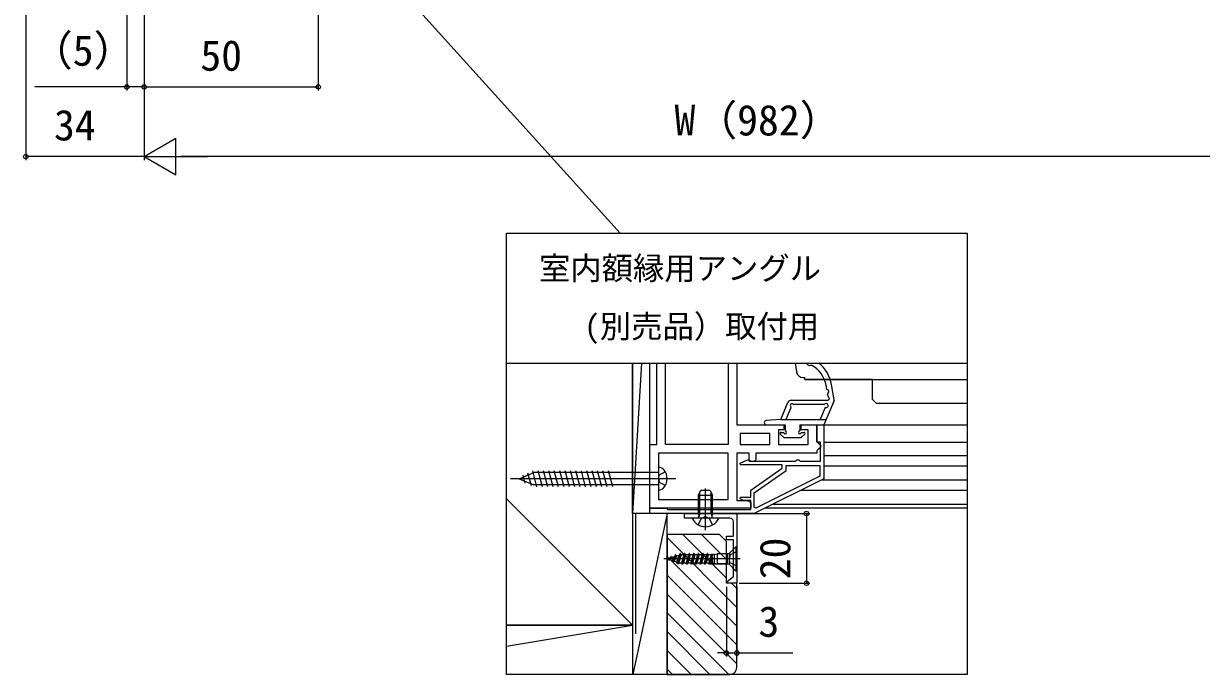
# Model space of a CAD drawing. Units: millimetres, scale not verified. Extents: x -525 to 525, y -783 to 779.
# Drawn here: x -213.6 to 124.6, y -121.5 to 65.3 of the extents above; entities that cross this region are included whole.
import ezdxf
from ezdxf.enums import TextEntityAlignment as Align

# ---------------------------------------------------------------- set-up
doc = ezdxf.new("R2010")
doc.units = ezdxf.units.MM
doc.header["$LTSCALE"] = 4
for name, color, linetype in [('0-1_USER1', 3, 'Continuous'), ('0-2_YKK_11', 7, 'Continuous'), ('0-3_YKK_11E', 7, 'Continuous'), ('0-4_YKK_12', 2, 'Continuous'), ('0-5_YKK_13', 4, 'Continuous'), ('0-7_YKK_D', 6, 'Continuous'), ('0-9_YSS_K', 3, 'Continuous')]:
    doc.layers.add(name, color=color, linetype=linetype)
doc.styles.add('ＭＳ ゴシック', font='')
doc.styles.get('ＭＳ ゴシック').set_extended_font_data('MS Gothic')

msp = doc.modelspace()

# ---------------------------------------------------------------- linework, layer by layer
at = {"layer": '0-2_YKK_11'}
for points in [[(-8.812, -32.15), (-8.812, -49.811), (4.688, -49.811), (4.688, -51.311), (3.188, -51.311), (3.188, -55.511), (11.688, -55.511), (11.688, -51.311), (9.688, -51.311), (9.688, -49.811), (14.188, -49.811), (14.188, -54.611), (14.688, -55.111), (15.188, -55.611), (15.188, -56.311), (14.688, -56.811), (14.188, -57.311), (14.188, -58.011), (-3.312, -58.011), (-3.312, -59.911), (-3.812, -60.411), (-4.812, -60.411), (-5.312, -59.911), (-5.312, -58.011), (-8.812, -58.011), (-8.812, -71.611), (-5.812, -71.611), (-4.812, -72.111), (-4.812, -73.811), (-33.812, -73.811), (-33.812, -55.511), (-31.812, -55.511), (-31.812, -32.15)], [(-11.312, -32.15), (-11.312, -55.511), (-29.312, -55.511), (-29.312, -32.15)], [(-10.811, -76.611), (-23.811, -76.611), (-23.811, -75.311), (-8.811, -75.311)], [(-8.811, -75.311), (-8.811, -95.311), (-11.375, -95.311), (-11.559, -94.806), (-9.811, -93.34), (-9.811, -82.811), (-11.811, -82.811), (-11.811, -81.811), (-9.811, -81.811), (-9.811, -77.611)]]:
    msp.add_lwpolyline(points, dxfattribs=at)
for points in [[(-3.812, -75.311), (-33.812, -75.311), (-33.812, -73.811), (-29.012, -73.811), (-28.818, -73.961), (-28.624, -74.111), (-4.812, -74.111), (-4.812, -71.611), (-6.899, -71.611), (-7.852, -71.061), (-7.731, -70.611), (-4.812, -70.611), (-4.812, -68.611), (4.188, -62.311), (4.188, -61.311), (-7.751, -61.311), (-7.849, -60.828), (-5.728, -59.935), (-5.329, -60.111), (-5.046, -60.311), (7.988, -60.311), (8.188, -60.111), (8.388, -59.911), (8.988, -59.911), (9.188, -60.111), (9.388, -60.311), (15.188, -60.311), (15.188, -54.811), (14.188, -54.811), (14.188, -49.811), (16.188, -49.811), (16.188, -65.311)], [(-7.812, -55.511), (0.688, -55.511), (0.688, -52.311), (-7.812, -52.311)], [(-31.312, -71.311), (-11.312, -71.311), (-11.312, -58.011), (-31.312, -58.011)], [(14.988, -64.57), (-3.337, -73.732), (-3.812, -73.439), (-3.812, -69.376), (5.388, -62.936), (5.388, -61.511), (14.988, -61.511)]]:
    msp.add_lwpolyline(points, close=True, dxfattribs=at)
msp.add_arc((-10.811, -77.611), 1, 0.00002, 90.00002, dxfattribs=at)
at = {"layer": '0-3_YKK_11E'}
for p, q in [((7.903, -32.15), (8.312, -34.636)), ((10.286, -36.311), (10.688, -36.311))]:
    msp.add_line(p, q, dxfattribs=at)
msp.add_arc((10.286, -34.311), 2, 189.35298, 270, dxfattribs=at)
at = {"layer": '0-4_YKK_12'}
for p, q in [((-42.327, 5.096), (-151.751, 126.163)), ((-74.998, -32.15), (57.375, -32.15)), ((15.888, -49.811), (57.375, -49.811)), ((16.188, -54.811), (57.375, -54.811)), ((16.188, -58.611), (57.375, -58.611)), ((16.188, -61.611), (57.375, -61.611)), ((15.588, -65.611), (57.375, -65.611)), ((9.588, -68.611), (57.375, -68.611)), ((57.375, -73.811), (-0.812, -73.811)), ((1.588, -72.611), (57.375, -72.611))]:
    msp.add_line(p, q, dxfattribs=at)
msp.add_lwpolyline([(-74.998, 5.096), (57.375, 5.096), (57.375, -121.466), (-74.998, -121.466)], close=True, dxfattribs=at)
at = {"layer": '0-5_YKK_13'}
for p, q in [((10.688, -36.811), (10.688, -36.311)), ((30.186, -36.811), (10.688, -36.811)), ((10.688, -36.811), (57.375, -36.811)), ((30.186, -42.615), (30.186, -36.811)), ((17.01, -39.581), (16.835, -38.59)), ((19.184, -42.698), (18.411, -38.312)), ((3.788, -48.311), (5.886, -43.417)), ((6.805, -42.811), (17.288, -42.811)), ((19.164, -42.868), (16.266, -49.629)), ((17.376, -41.661), (17.267, -41.042)), ((31.186, -43.615), (30.186, -42.615)), ((31.186, -43.615), (57.375, -43.615)), ((6.734, -44.993), (5.312, -48.311)), ((16.134, -44.011), (7.555, -44.011)), ((16.471, -45.091), (15.09, -48.311)), ((3.788, -48.311), (-0.355, -48.613)), ((-0.312, -49.811), (5.088, -49.811)), ((3.788, -48.311), (16.831, -48.311)), ((5.088, -49.811), (5.088, -51.611)), ((9.288, -49.811), (9.288, -51.611)), ((9.288, -49.811), (15.991, -49.811)), ((3.676, -52.523), (4.576, -53.423)), ((3.888, -52.011), (4.688, -52.011)), ((4.788, -53.511), (9.588, -53.511)), ((9.688, -52.011), (10.488, -52.011)), ((10.701, -52.523), (9.801, -53.423)), ((-71.312, -65.311), (-67.087, -63.561)), ((-71.312, -65.311), (-67.087, -63.561)), ((-69.565, -66.63), (-70.201, -64.256)), ((-67.818, -67.354), (-68.803, -63.677)), ((-66.196, -67.611), (-67.405, -63.098)), ((-31.312, -63.561), (-67.087, -63.561)), ((-64.643, -67.611), (-65.876, -63.011)), ((-63.09, -67.611), (-64.323, -63.011)), ((-61.537, -67.611), (-62.77, -63.011)), ((-59.984, -67.611), (-61.217, -63.011)), ((-58.432, -67.611), (-59.664, -63.011)), ((-56.879, -67.611), (-58.111, -63.011)), ((-55.326, -67.611), (-56.558, -63.011)), ((-53.773, -67.611), (-55.005, -63.011)), ((-52.22, -67.611), (-53.452, -63.011)), ((-50.667, -67.611), (-51.9, -63.011)), ((-49.114, -67.611), (-50.347, -63.011)), ((-47.561, -67.611), (-48.794, -63.011)), ((-46.008, -67.611), (-47.241, -63.011)), ((-44.455, -67.611), (-45.688, -63.011)), ((-31.312, -62.061), (-31.312, -68.561)), ((-31.312, -65.311), (-31.039, -64.219)), ((-29.319, -63.361), (-31.039, -64.219)), ((-26.312, -65.311), (-73.812, -65.311)), ((-71.312, -65.311), (-67.087, -67.061)), ((-31.312, -67.061), (-67.087, -67.061)), ((-31.312, -65.311), (-31.039, -66.404)), ((-29.319, -67.261), (-31.039, -66.404)), ((-19.816, -70.011), (-19.116, -68.611)), ((-19.816, -75.211), (-19.816, -70.011)), ((-19.816, -70.011), (-15.816, -70.011)), ((-19.437, -75.211), (-19.437, -69.253)), ((-19.116, -68.611), (-16.516, -68.611)), ((-17.816, -80.111), (-17.816, -68.124)), ((-16.516, -68.611), (-15.816, -70.011)), ((-16.195, -75.211), (-16.195, -69.253)), ((-15.816, -75.211), (-15.816, -70.011)), ((-14.22, -76.611), (-21.411, -76.611)), ((-19.866, -78.577), (-18.961, -76.762)), ((-19.816, -75.211), (-15.816, -75.211)), ((-19.816, -75.211), (-19.671, -76.024)), ((-19.437, -75.211), (-19.677, -76.226)), ((-17.816, -76.153), (-18.961, -76.762)), ((-17.816, -76.153), (-16.671, -76.762)), ((-15.766, -78.577), (-16.671, -76.762)), ((-16.195, -75.211), (-15.955, -76.226)), ((-15.816, -75.211), (-15.96, -76.024)), ((-27.711, -87.611), (-28.361, -88.661)), ((-27.611, -87.611), (-28.261, -88.661)), ((-27.447, -87.894), (-28.158, -88.495)), ((-27.611, -87.611), (-27.711, -87.611)), ((-27.611, -87.611), (-27.447, -87.894)), ((-27.447, -87.894), (-26.703, -87.667)), ((-27.317, -88.768), (-26.703, -87.667)), ((-26.411, -87.161), (-27.061, -89.211)), ((-26.961, -89.211), (-26.311, -87.161)), ((-26.122, -87.489), (-26.797, -88.927)), ((-26.311, -87.161), (-26.122, -87.489)), ((-25.405, -87.27), (-26.124, -89.133)), ((-26.122, -87.489), (-25.405, -87.27)), ((-25.761, -89.761), (-25.111, -86.761)), ((-25.011, -86.761), (-25.661, -89.761)), ((-24.809, -87.111), (-25.517, -89.511)), ((-25.011, -86.761), (-24.809, -87.111)), ((-24.013, -87.111), (-24.809, -87.111)), ((-24.013, -87.111), (-24.663, -89.511)), ((-23.811, -86.761), (-24.461, -89.861)), ((-23.711, -86.761), (-24.361, -89.861)), ((-23.509, -87.111), (-24.159, -89.511)), ((-23.711, -86.761), (-23.509, -87.111)), ((-22.713, -87.111), (-23.509, -87.111)), ((-22.713, -87.111), (-23.363, -89.511)), ((-22.511, -86.761), (-23.161, -89.861)), ((-22.411, -86.761), (-23.061, -89.861)), ((-22.209, -87.111), (-22.859, -89.511)), ((-22.411, -86.761), (-22.209, -87.111)), ((-21.413, -87.111), (-22.209, -87.111)), ((-21.413, -87.111), (-22.063, -89.511)), ((-21.211, -86.761), (-21.861, -89.861)), ((-21.111, -86.761), (-21.761, -89.861)), ((-20.909, -87.111), (-21.559, -89.511)), ((-21.111, -86.761), (-20.909, -87.111)), ((-20.113, -87.111), (-20.909, -87.111)), ((-20.113, -87.111), (-20.763, -89.511)), ((-19.911, -86.761), (-20.561, -89.861)), ((-19.811, -86.761), (-20.461, -89.861)), ((-19.609, -87.111), (-20.259, -89.511)), ((-19.811, -86.761), (-19.609, -87.111)), ((-18.813, -87.111), (-19.609, -87.111)), ((-18.813, -87.111), (-19.463, -89.511)), ((-18.611, -86.761), (-19.261, -89.861)), ((-18.511, -86.761), (-19.161, -89.861)), ((-18.309, -87.111), (-18.959, -89.511)), ((-18.511, -86.761), (-18.309, -87.111)), ((-17.513, -87.111), (-18.309, -87.111)), ((-17.513, -87.111), (-18.163, -89.511)), ((-17.311, -86.761), (-17.961, -89.861)), ((-17.211, -86.761), (-17.861, -89.861)), ((-17.009, -87.111), (-17.659, -89.511)), ((-17.211, -86.761), (-17.009, -87.111)), ((-16.213, -87.111), (-17.009, -87.111)), ((-16.213, -87.111), (-16.863, -89.511)), ((-16.115, -86.941), (-16.661, -89.861)), ((-15.827, -87.017), (-16.561, -89.861)), ((-16.117, -86.945), (-16.213, -87.111)), ((-16.117, -86.945), (-15.75, -87.036)), ((-15.808, -89.586), (-15.808, -87.91)), ((-15.311, -87.036), (-15.752, -87.036)), ((-15.311, -87.036), (-14.475, -86.911)), ((-15.311, -87.036), (-15.311, -89.586)), ((-11.571, -86.911), (-14.475, -86.911)), ((-14.475, -86.911), (-14.475, -89.711)), ((-11.011, -86.761), (-11.571, -86.911)), ((-11.571, -86.911), (-11.571, -89.711)), ((-11.011, -86.761), (-9.061, -84.811)), ((-11.011, -86.761), (-11.011, -89.861)), ((-9.061, -84.811), (-9.061, -91.811)), ((-7.811, -88.311), (-29.811, -88.311)), ((-28.811, -88.311), (-27.989, -88.06)), ((-28.811, -88.311), (-28.51, -88.403)), ((-27.966, -88.053), (-28.51, -88.403)), ((-28.166, -88.508), (-27.317, -88.768)), ((-26.961, -89.211), (-26.797, -88.927)), ((-26.797, -88.927), (-26.124, -89.133)), ((-25.661, -89.761), (-25.517, -89.511)), ((-24.663, -89.511), (-25.517, -89.511)), ((-24.361, -89.861), (-24.159, -89.511)), ((-23.363, -89.511), (-24.159, -89.511)), ((-23.061, -89.861), (-22.859, -89.511)), ((-22.063, -89.511), (-22.859, -89.511)), ((-21.761, -89.861), (-21.559, -89.511)), ((-20.763, -89.511), (-21.559, -89.511)), ((-20.461, -89.861), (-20.259, -89.511)), ((-19.463, -89.511), (-20.259, -89.511)), ((-19.161, -89.861), (-18.959, -89.511)), ((-18.163, -89.511), (-18.959, -89.511)), ((-17.861, -89.861), (-17.659, -89.511)), ((-16.85, -89.511), (-17.659, -89.511)), ((-16.661, -89.861), (-16.863, -89.511)), ((-16.561, -89.861), (-16.661, -89.861)), ((-16.561, -89.861), (-16.359, -89.511)), ((-11.227, -89.861), (-16.39, -89.861)), ((-15.851, -89.511), (-16.359, -89.511)), ((-15.851, -89.511), (-15.808, -89.586)), ((-15.311, -89.586), (-15.808, -89.586)), ((-15.311, -89.586), (-14.475, -89.711)), ((-11.571, -89.711), (-14.475, -89.711)), ((-11.011, -89.861), (-11.571, -89.711)), ((-11.011, -89.861), (-9.061, -91.811))]:
    msp.add_line(p, q, dxfattribs=at)
for points in [[(-26.311, -87.161), (-26.411, -87.161), (-26.703, -87.667)], [(-25.011, -86.761), (-25.111, -86.761), (-25.405, -87.27)], [(-23.711, -86.761), (-23.811, -86.761), (-24.013, -87.111)], [(-22.411, -86.761), (-22.511, -86.761), (-22.713, -87.111)], [(-21.111, -86.761), (-21.211, -86.761), (-21.413, -87.111)], [(-19.811, -86.761), (-19.911, -86.761), (-20.113, -87.111)], [(-18.511, -86.761), (-18.611, -86.761), (-18.813, -87.111)], [(-17.211, -86.761), (-17.311, -86.761), (-17.513, -87.111)], [(-16.359, -89.511), (-15.808, -87.91), (-16.561, -89.861)], [(-8.811, -86.211), (-10.726, -87.166), (-11.012, -88.311)], [(-9.061, -84.811), (-8.811, -84.811), (-8.811, -91.811), (-9.061, -91.811)], [(-28.261, -88.661), (-28.361, -88.661), (-28.51, -88.403)], [(-26.961, -89.211), (-27.061, -89.211), (-27.317, -88.768)], [(-25.661, -89.761), (-25.761, -89.761), (-26.124, -89.133)], [(-24.361, -89.861), (-24.461, -89.861), (-24.663, -89.511)], [(-23.061, -89.861), (-23.161, -89.861), (-23.363, -89.511)], [(-21.761, -89.861), (-21.861, -89.861), (-22.063, -89.511)], [(-20.461, -89.861), (-20.561, -89.861), (-20.763, -89.511)], [(-19.161, -89.861), (-19.261, -89.861), (-19.463, -89.511)], [(-17.861, -89.861), (-17.961, -89.861), (-18.163, -89.511)], [(-8.811, -90.411), (-10.726, -89.456), (-11.012, -88.311)]]:
    msp.add_lwpolyline(points, dxfattribs=at)
for centre, radius, start, end in [((12.188, -31.811), 1, 199.78124, 296.78043), ((8.562, -40.049), 8.4, 10, 60.96806), ((8.562, -40.049), 10, 10, 52.17471), ((17.305, -39.529), 0.3, 190, 257.97568), ((17.138, -40.311), 0.5, 302.02431, 77.97568), ((6.805, -43.811), 1, 90, 156.80141), ((7.026, -44.311), 0.5, 48.59038, 224.7771), ((7.555, -43.711), 0.3, 228.59038, 270), ((16.134, -43.711), 0.3, 270, 318.18969), ((16.805, -44.311), 0.6, 266.27263, 138.18969), ((17.563, -40.99), 0.3, 122.02431, 190), ((17.288, -42.311), 0.5, 270, 61.35806), ((17.672, -41.609), 0.3, 190, 241.35806), ((18.888, -42.75), 0.3, 336.80141, 10), ((6.458, -44.875), 0.3, 336.80141, 44.7771), ((16.746, -45.209), 0.3, 86.27263, 156.80141), ((-0.312, -49.211), 0.6, 94.16287, 270), ((15.991, -49.511), 0.3, 270, 336.80141), ((3.888, -52.311), 0.3, 90, 225), ((4.788, -53.211), 0.3, 225, 270), ((5.088, -52.011), 0.4, 180, 90), ((9.288, -52.011), 0.4, 90, 360), ((9.588, -53.211), 0.3, 270, 315), ((10.488, -52.311), 0.3, 315, 90), ((-31.299, -64.161), 2.1, 37.24917, 90.33888), ((-32.812, -65.311), 4, 322.75083, 37.24917), ((-31.299, -66.461), 2.1, 269.66112, 322.75083), ((-21.411, -76.766), 0.154, 90, 207.28096), ((-17.816, -74.911), 4.2, 207.28096, 332.71904), ((-20.163, -76.111), 0.5, 270, 10.09096), ((-15.468, -76.111), 0.5, 169.90904, 270), ((-14.22, -76.766), 0.154, 332.71904, 90)]:
    msp.add_arc(centre, radius, start, end, dxfattribs=at)
at = {"layer": '0-7_YKK_D'}
for p, q in [((-213, 223.1), (-213, 26.1)), ((-129, 150.409), (-129, 46.1)), ((-179, 140.573), (-179, 26.1)), ((-179, 140.573), (-179, 26.1)), ((-179, 140.573), (-179, 46.1)), ((-179, 140.573), (-179, 46.1)), ((-184, 93.1), (-184, 46.1)), ((-179, 47.1), (-129, 47.1)), ((-179, 27.1), (-169.907, 32.35)), ((-169.907, 21.85), (-169.907, 32.35)), ((-179, 27.1), (-213, 27.1)), ((-179, 27.1), (-169.907, 21.85)), ((-179, 27.1), (-160.813, 27.1)), ((168.618, 27.1), (-168.5, 27.1)), ((-8.736, -75.311), (12.189, -75.311)), ((11.189, -75.311), (11.189, -95.311)), ((-11.811, -96.311), (-11.811, -116.311)), ((-8.811, -96.311), (-8.811, -116.311)), ((-8.111, -95.311), (12.189, -95.311)), ((-11.811, -115.311), (-14.361, -115.311)), ((-11.811, -115.311), (-8.811, -115.311)), ((-8.811, -115.311), (7.243, -115.311))]:
    msp.add_line(p, q, dxfattribs=at)
msp.add_lwpolyline([(-179, 47.1), (-184, 47.1), (-210.391, 47.1)], dxfattribs=at)
for centre in [(-184, 47.1), (-179, 47.1), (-179, 47.1), (-129, 47.1), (-213, 27.1), (11.189, -75.311), (11.189, -95.311), (-11.811, -115.311), (-8.811, -115.311)]:
    msp.add_circle(centre, 0.637, dxfattribs=at)
at = {"layer": '0-9_YSS_K'}
for p, q in [((-38.812, -75.311), (-38.812, -32.15)), ((-36.18, -32.15), (-38.812, -75.311)), ((-33.812, -75.311), (-33.812, -32.15)), ((-38.812, -107.311), (-74.998, -71.125)), ((-33.812, -75.311), (-38.812, -75.311)), ((-38.812, -75.311), (-38.812, -121.466)), ((-28.811, -75.311), (-38.812, -75.311)), ((-28.811, -75.311), (-38.632, -121.466)), ((-37.812, -109.811), (-37.812, -75.311)), ((-28.812, -121.466), (-28.811, -75.311)), ((-28.811, -81.311), (-28.811, -121.466)), ((-28.811, -82.228), (-8.811, -102.228)), ((-24.34, -81.311), (-11.811, -93.84)), ((-18.951, -81.311), (-11.811, -88.451)), ((-28.811, -87.616), (-8.811, -107.616)), ((-28.811, -93.004), (-8.811, -113.004)), ((-10.34, -95.311), (-8.811, -96.84)), ((-8.811, -119.466), (-8.811, -95.311)), ((-28.811, -98.392), (-8.811, -118.392)), ((-28.811, -103.78), (-11.126, -121.466)), ((-74.998, -113.342), (-38.812, -107.311)), ((-28.811, -109.169), (-16.514, -121.466)), ((-28.811, -114.557), (-21.902, -121.466)), ((-28.811, -119.945), (-27.29, -121.466)), ((-28.811, -121.466), (-10.811, -121.466))]:
    msp.add_line(p, q, dxfattribs=at)
for points in [[(-38.812, -32.15), (-38.812, -107.311), (-74.998, -107.311)], [(-8.811, -95.311), (-11.811, -95.311), (-11.811, -83.311), (-13.811, -81.311), (-28.811, -81.311)], [(-74.998, -107.311), (-38.812, -107.311), (-38.812, -121.466)]]:
    msp.add_lwpolyline(points, dxfattribs=at)
msp.add_arc((-10.811, -119.466), 2, 269.99991, 359.9999, dxfattribs=at)

# ---------------------------------------------------------------- texts
at = {"layer": '0-1_USER1', "style": 'ＭＳ ゴシック'}
for s, p in [('室内額縁用アングル', (-65.624, -10.194)), ('(別売品）取付用', (-52.636, -26.882))]:
    msp.add_text(s, height=6.598, dxfattribs=at).set_placement(p, align=Align.BOTTOM_LEFT)
at = {"layer": '0-7_YKK_D', "style": 'ＭＳ ゴシック'}
for s, p in [('（5）', (-211.527, 50.532)), ('50', (-162.864, 49.1)), ('W（982）', (-26.702, 30.532)), ('34', (-204.898, 29.1)), ('3', (-2.598, -113.311))]:
    msp.add_text(s, height=8.798, dxfattribs=at).set_placement(p, align=Align.BOTTOM_LEFT)
msp.add_text('20', height=8.798, rotation=90, dxfattribs=at).set_placement((9.189, -94.175), align=Align.BOTTOM_LEFT)

doc.saveas('drawing.dxf')
